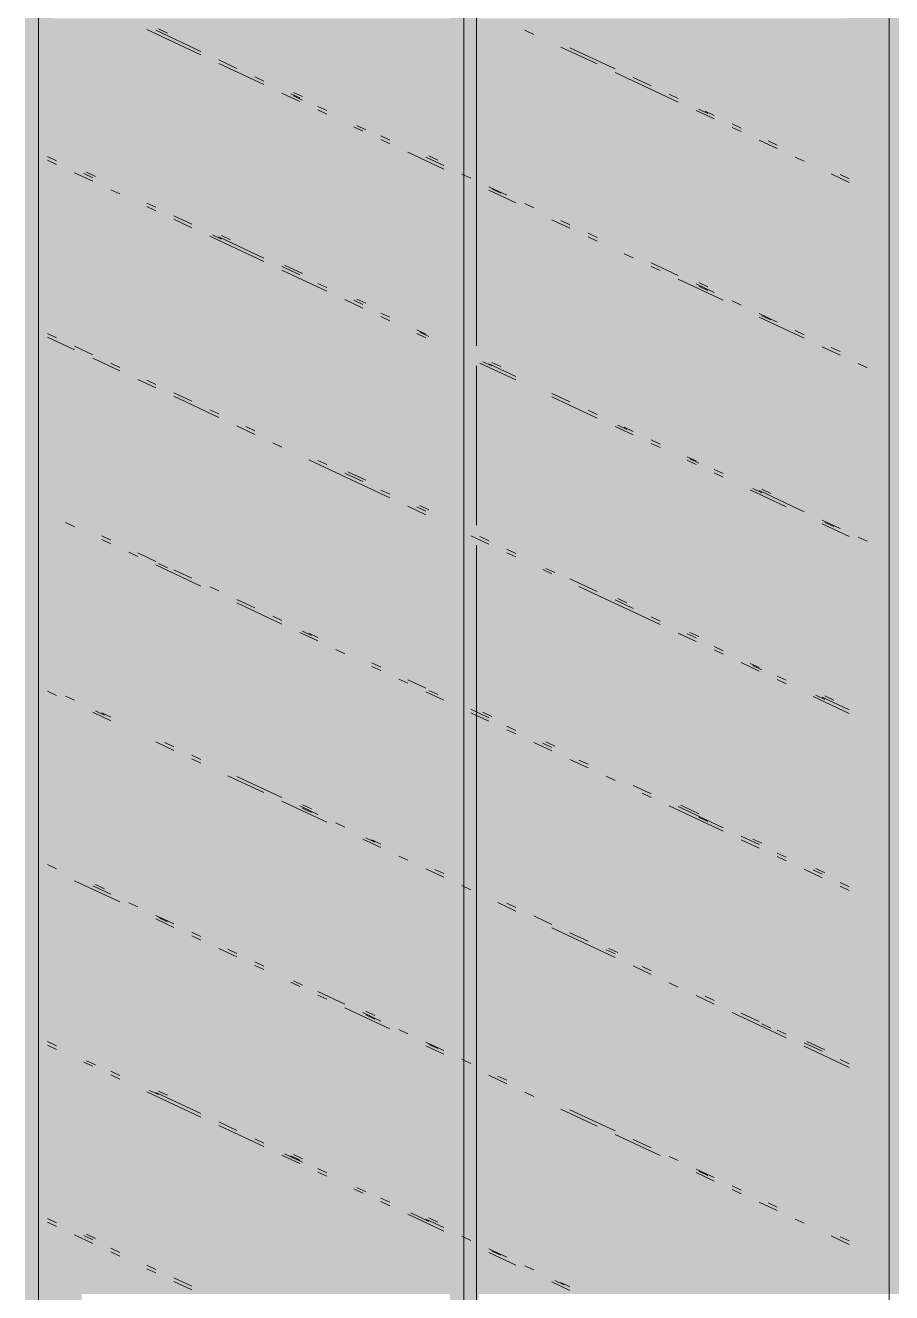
# Paper-space layout '03 3D Building and Roof' of a CAD drawing. Header units: millimetres. Extents: x 5 to 415, y 5 to 292.
# Drawn here: x 202.66 to 207.76, y 219.84 to 227.29 of the extents above; entities that cross this region are included whole.
import ezdxf

# ---------------------------------------------------------------- set-up
doc = ezdxf.new("R2010")
doc.units = ezdxf.units.MM
doc.layers.add('EXISTING', color=7, linetype='Continuous')
doc.layers.add('IMAGES', color=7, linetype='Continuous')

# ---------------------------------------------------------------- blocks, each defined once
blk = doc.blocks.new('SHEET_03')
at = {"layer": 'EXISTING', "color": 250, "lineweight": 9}
for p, q in [((202.7408, 231.4717), (202.7408, 214.8202)), ((205.3162, 225.408), (205.3162, 230.3331)), ((205.2412, 230.2979), (205.2412, 213.6463)), ((207.7416, 229.124), (207.7416, 212.4725)), ((203.3772, 227.2665), (203.6949, 227.1174)), ((203.4301, 227.2625), (203.6949, 227.1382)), ((203.4998, 227.2454), (203.4468, 227.2703)), ((205.6009, 227.2633), (205.6538, 227.2384)), ((205.8126, 227.1639), (206.0244, 227.0644)), ((205.8656, 227.1598), (206.1303, 227.0355)), ((203.8007, 227.0885), (203.9066, 227.0388)), ((203.8007, 227.0677), (204.0655, 226.9434)), ((204.0125, 226.9891), (204.0655, 226.9642)), ((206.1303, 227.0147), (206.5009, 226.8407)), ((206.2362, 226.9858), (206.3421, 226.9361)), ((204.1714, 226.8937), (204.2772, 226.844)), ((204.2243, 226.8896), (204.2772, 226.8648)), ((204.2939, 226.8726), (204.241, 226.8975)), ((206.448, 226.8864), (206.5009, 226.8616)), ((204.241, 226.8766), (204.2939, 226.8518)), ((204.3831, 226.8151), (204.4361, 226.7902)), ((204.3831, 226.7943), (204.4361, 226.7694)), ((206.6068, 226.791), (206.7127, 226.7413)), ((206.6235, 226.7989), (206.6764, 226.774)), ((206.6597, 226.787), (206.7127, 226.7621)), ((204.5949, 226.6948), (204.6479, 226.67)), ((204.6116, 226.7027), (204.6645, 226.6778)), ((206.8186, 226.7124), (206.8715, 226.6876)), ((206.8186, 226.6916), (206.8715, 226.6667)), ((204.7537, 226.6411), (204.8067, 226.6162)), ((204.7537, 226.6203), (204.8067, 226.5954)), ((206.9774, 226.617), (207.0833, 226.5673)), ((207.0303, 226.613), (207.0833, 226.5881)), ((202.7948, 226.52), (202.8478, 226.4952)), ((204.9126, 226.5457), (205.1244, 226.4463)), ((205.0185, 226.5168), (205.1244, 226.4671)), ((205.0881, 226.4998), (205.0351, 226.5246)), ((207.1892, 226.5176), (207.2421, 226.4928)), ((202.7948, 226.4992), (202.8478, 226.4744)), ((202.9536, 226.4246), (203.0595, 226.3749)), ((203.0066, 226.4206), (203.0595, 226.3957)), ((203.0762, 226.4036), (203.0233, 226.4284)), ((205.2302, 226.4174), (205.2832, 226.3925)), ((207.401, 226.4182), (207.5068, 226.3685)), ((207.4539, 226.4141), (207.5068, 226.3893)), ((203.1654, 226.3252), (203.2184, 226.3004)), ((205.3891, 226.3428), (205.495, 226.2931)), ((205.3891, 226.322), (205.5479, 226.2474)), ((205.4057, 226.3298), (205.4587, 226.305)), ((203.3772, 226.2466), (203.4301, 226.2218)), ((203.3772, 226.2258), (203.4301, 226.2009)), ((205.6009, 226.2434), (205.6538, 226.2185)), ((203.536, 226.172), (203.6419, 226.1223)), ((203.536, 226.1512), (203.6419, 226.1015)), ((205.7597, 226.148), (205.8656, 226.0983)), ((205.8126, 226.144), (205.8656, 226.1191)), ((205.9715, 226.0694), (206.0244, 226.0445)), ((203.7478, 226.0518), (204.0655, 225.9027)), ((203.7645, 226.0596), (203.8174, 226.0348)), ((203.8007, 226.0478), (204.0655, 225.9235)), ((203.8704, 226.0307), (203.8174, 226.0556)), ((205.9715, 226.0486), (206.0244, 226.0237)), ((206.1832, 225.9492), (206.2362, 225.9243)), ((204.1714, 225.8738), (204.2772, 225.8241)), ((204.1714, 225.853), (204.4361, 225.7287)), ((204.2939, 225.8319), (204.188, 225.8816)), ((206.3421, 225.8954), (206.5009, 225.8208)), ((206.3421, 225.8746), (206.395, 225.8497)), ((204.3831, 225.7743), (204.4361, 225.7495)), ((206.5009, 225.8), (206.7656, 225.6757)), ((206.6068, 225.7711), (206.7127, 225.7214)), ((206.6764, 225.7541), (206.6235, 225.7789)), ((206.6235, 225.7581), (206.6764, 225.7333)), ((204.542, 225.679), (204.6479, 225.6293)), ((204.5949, 225.6749), (204.6479, 225.6501)), ((204.6645, 225.6579), (204.6116, 225.6827)), ((206.8186, 225.6717), (206.8715, 225.6468)), ((204.7537, 225.6004), (204.8067, 225.5755)), ((204.7537, 225.5795), (204.8067, 225.5547)), ((206.9774, 225.5971), (207.0833, 225.5474)), ((206.9774, 225.5763), (207.2421, 225.452)), ((206.9941, 225.5841), (207.047, 225.5593)), ((202.7948, 225.4793), (202.8478, 225.4544)), ((204.9655, 225.5009), (205.0185, 225.4761)), ((204.9655, 225.4801), (205.0185, 225.4553)), ((204.9822, 225.4879), (205.0351, 225.4631)), ((207.1892, 225.4977), (207.2421, 225.4729)), ((202.7948, 225.4585), (202.9536, 225.3839)), ((202.9536, 225.4047), (203.0595, 225.355)), ((207.348, 225.4023), (207.4539, 225.3526)), ((207.401, 225.3983), (207.4539, 225.3734)), ((203.0595, 225.3342), (203.2184, 225.2596)), ((203.1654, 225.3053), (203.2184, 225.2805)), ((205.3162, 224.3526), (205.3162, 225.2907)), ((205.3361, 225.3061), (205.5479, 225.2067)), ((205.3528, 225.314), (205.4057, 225.2891)), ((205.3891, 225.3021), (205.5479, 225.2275)), ((205.4587, 225.2851), (205.4057, 225.3099)), ((207.5598, 225.3029), (207.6127, 225.278)), ((203.3242, 225.2099), (203.4301, 225.1602)), ((203.3772, 225.2059), (203.4301, 225.181)), ((203.536, 225.1313), (203.6419, 225.0816)), ((203.536, 225.1105), (203.8007, 224.9862)), ((205.7597, 225.1281), (205.8656, 225.0784)), ((205.7597, 225.1073), (206.0244, 224.983)), ((203.7478, 225.0319), (203.8007, 225.007)), ((205.9715, 225.0287), (206.0244, 225.0038)), ((203.9066, 224.9365), (204.0125, 224.8868)), ((203.9596, 224.9325), (204.0125, 224.9076)), ((206.1303, 224.9333), (206.2362, 224.8836)), ((206.147, 224.9411), (206.1999, 224.9163)), ((206.1832, 224.9292), (206.2362, 224.9044)), ((204.1184, 224.8371), (204.1714, 224.8122)), ((206.3421, 224.8547), (206.395, 224.8298)), ((206.3421, 224.8339), (206.395, 224.809)), ((204.3302, 224.7377), (204.8067, 224.514)), ((204.3831, 224.7336), (204.4361, 224.7088)), ((206.5539, 224.7553), (206.6068, 224.7304)), ((206.5539, 224.7344), (206.6068, 224.7096)), ((206.5705, 224.7423), (206.6235, 224.7174)), ((204.542, 224.6591), (204.6479, 224.6093)), ((204.6645, 224.6172), (204.5586, 224.6669)), ((206.7127, 224.6807), (206.7656, 224.6558)), ((206.7127, 224.6599), (206.7656, 224.635)), ((204.7537, 224.5596), (204.8067, 224.5348)), ((206.9245, 224.5605), (207.1362, 224.461)), ((206.9411, 224.5683), (206.9941, 224.5434)), ((206.9774, 224.5564), (207.2421, 224.4321)), ((207.047, 224.5394), (206.9941, 224.5642)), ((204.9126, 224.4643), (205.0185, 224.4145)), ((204.9655, 224.4602), (205.0185, 224.4354)), ((205.0351, 224.4432), (204.9822, 224.468)), ((202.9007, 224.3681), (202.9536, 224.3432)), ((207.348, 224.3824), (207.4539, 224.3327)), ((207.348, 224.3616), (207.5068, 224.287)), ((207.3647, 224.3694), (207.4176, 224.3446)), ((203.1125, 224.2894), (203.1654, 224.2646)), ((205.2832, 224.2903), (205.3891, 224.2405)), ((205.3361, 224.2862), (205.3891, 224.2614)), ((207.5598, 224.283), (207.6127, 224.2581)), ((203.1125, 224.2686), (203.1654, 224.2438)), ((205.3162, 219.1343), (205.3162, 224.2353)), ((205.495, 224.2117), (205.5479, 224.1868)), ((203.2713, 224.1941), (203.3242, 224.1692)), ((203.3242, 224.19), (203.4301, 224.1403)), ((203.4468, 224.1273), (203.4998, 224.1025)), ((205.495, 224.1908), (205.5479, 224.166)), ((203.4301, 224.1195), (203.6949, 223.9952)), ((203.536, 224.0906), (203.6419, 224.0409)), ((205.7067, 224.0914), (205.7597, 224.0666)), ((205.7234, 224.0992), (205.7764, 224.0744)), ((203.7478, 223.9912), (203.8007, 223.9663)), ((205.8656, 224.0377), (206.0244, 223.9631)), ((205.9185, 223.992), (206.395, 223.7683)), ((203.9066, 223.9166), (204.0125, 223.8669)), ((206.1303, 223.9134), (206.2362, 223.8637)), ((206.1999, 223.8964), (206.147, 223.9212)), ((203.9066, 223.8958), (204.1714, 223.7715)), ((204.1184, 223.8172), (204.1714, 223.7923)), ((206.3421, 223.814), (206.395, 223.7891)), ((204.2772, 223.7218), (204.3831, 223.6721)), ((204.2939, 223.7296), (204.3469, 223.7048)), ((204.3302, 223.7178), (204.3831, 223.6929)), ((206.5009, 223.7186), (206.6068, 223.6689)), ((206.5539, 223.7145), (206.6068, 223.6897)), ((206.6235, 223.6975), (206.5705, 223.7224)), ((204.489, 223.6224), (204.542, 223.5975)), ((206.7127, 223.64), (206.7656, 223.6151)), ((206.7127, 223.6192), (206.7656, 223.5943)), ((204.7008, 223.5438), (204.7537, 223.5189)), ((206.8715, 223.5446), (206.9774, 223.4949)), ((206.9245, 223.5405), (206.9774, 223.5157)), ((204.7008, 223.523), (204.7537, 223.4981)), ((206.9411, 223.5276), (206.9941, 223.5027)), ((207.0833, 223.466), (207.1362, 223.4411)), ((204.8596, 223.4484), (204.9126, 223.4235)), ((204.9126, 223.4443), (205.0185, 223.3946)), ((205.0351, 223.3816), (205.0881, 223.3568)), ((207.0833, 223.4452), (207.1362, 223.4203)), ((202.7948, 223.377), (202.8478, 223.3522)), ((202.9007, 223.3481), (202.9536, 223.3233)), ((205.0185, 223.3738), (205.1244, 223.3241)), ((207.2951, 223.3457), (207.5068, 223.2463)), ((207.3117, 223.3536), (207.3647, 223.3287)), ((207.348, 223.3417), (207.5068, 223.2671)), ((207.4176, 223.3247), (207.3647, 223.3495)), ((203.0595, 223.2528), (203.1654, 223.2031)), ((203.0762, 223.2606), (203.1291, 223.2357)), ((203.1125, 223.2487), (203.1654, 223.2239)), ((205.2832, 223.2704), (205.3891, 223.2206)), ((205.2832, 223.2495), (205.3891, 223.1998)), ((205.4057, 223.2285), (205.3528, 223.2533)), ((205.495, 223.1709), (205.5479, 223.1461)), ((205.495, 223.1501), (205.5479, 223.1253)), ((203.4301, 223.0788), (203.536, 223.0291)), ((203.4831, 223.0747), (203.536, 223.0499)), ((205.6538, 223.0755), (205.7597, 223.0258)), ((205.7067, 223.0715), (205.7597, 223.0467)), ((205.7764, 223.0545), (205.7234, 223.0793)), ((203.6419, 223.0002), (203.6949, 222.9753)), ((203.6419, 222.9794), (203.6949, 222.9545)), ((205.8656, 222.9761), (205.9715, 222.9264)), ((205.9185, 222.9721), (205.9715, 222.9472)), ((203.8537, 222.8799), (204.0655, 222.7805)), ((203.9066, 222.8759), (204.1714, 222.7516)), ((206.0774, 222.8767), (206.1303, 222.8518)), ((206.2362, 222.823), (206.3421, 222.7732)), ((204.1714, 222.7308), (204.4361, 222.6065)), ((206.2891, 222.7773), (206.3421, 222.7524)), ((204.2772, 222.7019), (204.3831, 222.6522)), ((204.3469, 222.6849), (204.2939, 222.7097)), ((204.2939, 222.6889), (204.3469, 222.6641)), ((206.448, 222.7027), (206.7656, 222.5536)), ((206.5009, 222.6987), (206.7656, 222.5744)), ((206.6235, 222.6568), (206.5176, 222.7065)), ((206.6235, 222.636), (206.6764, 222.6111)), ((204.489, 222.6025), (204.542, 222.5776)), ((204.6479, 222.5071), (204.7537, 222.4574)), ((204.6645, 222.5149), (204.7175, 222.4901)), ((204.7008, 222.503), (204.7537, 222.4782)), ((206.8715, 222.5247), (206.9774, 222.475)), ((206.8715, 222.5039), (206.9774, 222.4542)), ((206.9941, 222.4828), (206.9411, 222.5076)), ((207.0833, 222.4253), (207.1362, 222.4004)), ((202.7948, 222.3571), (202.8478, 222.3323)), ((204.8596, 222.4077), (204.9126, 222.3828)), ((207.0833, 222.4044), (207.1362, 222.3796)), ((205.0185, 222.3331), (205.1244, 222.2834)), ((205.0714, 222.3291), (205.1244, 222.3042)), ((207.2421, 222.3299), (207.348, 222.2802)), ((207.2951, 222.3258), (207.348, 222.301)), ((207.3647, 222.3088), (207.3117, 222.3337)), ((202.9536, 222.2618), (203.2184, 222.1375)), ((203.0595, 222.2329), (203.1654, 222.1831)), ((203.1291, 222.2158), (203.0762, 222.2407)), ((205.2302, 222.2337), (205.2832, 222.2088)), ((207.4539, 222.2513), (207.5068, 222.2264)), ((207.4539, 222.2305), (207.5068, 222.2056)), ((203.2713, 222.1334), (203.3242, 222.1086)), ((205.442, 222.1343), (205.5479, 222.0845)), ((205.495, 222.1302), (205.5479, 222.1054)), ((203.4301, 222.0589), (203.536, 222.0092)), ((203.4468, 222.0459), (203.4998, 222.021)), ((205.6538, 222.0556), (205.7597, 222.0059)), ((203.4301, 222.0381), (203.536, 221.9883)), ((205.7597, 221.9851), (206.1303, 221.8111)), ((203.6419, 221.9594), (203.6949, 221.9346)), ((203.6419, 221.9386), (203.6949, 221.9138)), ((205.8656, 221.9562), (205.9715, 221.9065)), ((203.8007, 221.8641), (203.9066, 221.8144)), ((203.8537, 221.86), (203.9066, 221.8352)), ((206.0774, 221.8568), (206.1303, 221.8319)), ((206.147, 221.8398), (206.094, 221.8646)), ((204.0125, 221.7855), (204.0655, 221.7606)), ((204.0125, 221.7646), (204.0655, 221.7398)), ((206.2362, 221.7614), (206.3421, 221.7117)), ((206.2891, 221.7574), (206.3421, 221.7325)), ((204.241, 221.673), (204.2939, 221.6482)), ((204.2243, 221.6652), (204.2772, 221.6404)), ((204.3831, 221.6115), (204.542, 221.5369)), ((206.448, 221.662), (206.5009, 221.6371)), ((204.3831, 221.5906), (204.4361, 221.5658)), ((206.6068, 221.5874), (206.7127, 221.5377)), ((206.6597, 221.5834), (206.7127, 221.5585)), ((204.542, 221.5161), (204.8067, 221.3918)), ((204.6479, 221.4872), (204.7537, 221.4375)), ((204.7175, 221.4702), (204.6645, 221.495)), ((204.6645, 221.4742), (204.7175, 221.4493)), ((206.8186, 221.488), (207.1362, 221.3389)), ((206.8715, 221.484), (206.9774, 221.4342)), ((204.8596, 221.3878), (204.9126, 221.3629)), ((206.9941, 221.4213), (207.047, 221.3964)), ((207.0833, 221.3845), (207.1362, 221.3597)), ((202.7948, 221.3164), (202.8478, 221.2916)), ((202.7948, 221.2956), (202.8478, 221.2707)), ((205.0185, 221.3132), (205.1244, 221.2635)), ((205.0351, 221.3002), (205.0881, 221.2753)), ((207.2421, 221.31), (207.348, 221.2603)), ((207.3647, 221.2681), (207.2588, 221.3178)), ((205.0185, 221.2924), (205.1244, 221.2427)), ((207.2421, 221.2892), (207.5068, 221.1649)), ((203.0066, 221.1962), (203.0595, 221.1713)), ((203.0233, 221.204), (203.0762, 221.1792)), ((205.2302, 221.2138), (205.2832, 221.1889)), ((207.4539, 221.2105), (207.5068, 221.1857)), ((203.1654, 221.1424), (203.2184, 221.1176)), ((203.1654, 221.1216), (203.2184, 221.0968)), ((205.3891, 221.1184), (205.495, 221.0687)), ((205.442, 221.1143), (205.495, 221.0895)), ((203.3772, 221.0222), (203.6949, 220.8731)), ((203.3939, 221.03), (203.4468, 221.0052)), ((203.4301, 221.0181), (203.6949, 220.8939)), ((203.4998, 221.0011), (203.4468, 221.026)), ((205.6009, 221.019), (205.6538, 220.9941)), ((205.8126, 220.9195), (206.0244, 220.8201)), ((205.8656, 220.9155), (206.1303, 220.7912)), ((203.8007, 220.8442), (203.9066, 220.7944)), ((203.8007, 220.8233), (204.0655, 220.6991)), ((204.0125, 220.7447), (204.0655, 220.7199)), ((206.1303, 220.7704), (206.395, 220.6461)), ((206.2362, 220.7415), (206.3421, 220.6918)), ((204.1714, 220.6494), (204.2772, 220.5996)), ((204.188, 220.6572), (204.2939, 220.6075)), ((204.2243, 220.6453), (204.2772, 220.6205)), ((204.2939, 220.6283), (204.241, 220.6531)), ((206.448, 220.6421), (206.5009, 220.6172)), ((204.3831, 220.5707), (204.4361, 220.5459)), ((204.3831, 220.5499), (204.4361, 220.5251)), ((206.6068, 220.5675), (206.7127, 220.5178)), ((206.6235, 220.5545), (206.6764, 220.5297)), ((206.6068, 220.5467), (206.7127, 220.497)), ((204.5949, 220.4505), (204.6479, 220.4256)), ((204.6116, 220.4583), (204.6645, 220.4335)), ((206.8186, 220.4681), (206.8715, 220.4432)), ((206.8186, 220.4473), (206.8715, 220.4224)), ((204.7537, 220.3968), (204.8067, 220.3719)), ((204.7537, 220.3759), (204.8067, 220.3511)), ((206.9774, 220.3727), (207.0833, 220.323)), ((207.0303, 220.3687), (207.0833, 220.3438)), ((202.7948, 220.2757), (202.8478, 220.2508)), ((202.7948, 220.2549), (202.8478, 220.23)), ((204.9126, 220.3014), (205.1244, 220.2019)), ((204.9292, 220.3092), (205.0351, 220.2595)), ((205.0185, 220.2725), (205.1244, 220.2228)), ((205.0881, 220.2554), (205.0351, 220.2803)), ((207.1892, 220.2733), (207.2421, 220.2484)), ((202.9536, 220.1803), (203.0595, 220.1306)), ((203.0762, 220.1592), (203.0233, 220.1841)), ((203.0066, 220.1763), (203.0595, 220.1514)), ((205.2302, 220.173), (205.2832, 220.1482)), ((207.401, 220.1739), (207.5068, 220.1242)), ((207.4539, 220.1698), (207.5068, 220.145)), ((203.1654, 220.1017), (203.2184, 220.0769)), ((203.1654, 220.0809), (203.2184, 220.056)), ((205.3891, 220.0985), (205.495, 220.0488)), ((205.3891, 220.0777), (205.5479, 220.0031)), ((205.4057, 220.0855), (205.4587, 220.0606)), ((203.3772, 220.0023), (203.4301, 219.9774)), ((203.3772, 219.9815), (203.4301, 219.9566)), ((205.6009, 219.9991), (205.6538, 219.9742)), ((203.536, 219.9277), (203.6419, 219.878)), ((203.536, 219.9069), (203.6419, 219.8572)), ((205.7597, 219.9037), (205.8656, 219.854)), ((205.7764, 219.9115), (205.8293, 219.8866)), ((205.8126, 219.8996), (205.8656, 219.8748))]:
    blk.add_line(p, q, dxfattribs=at)
at = {"layer": 'IMAGES', "color": 7}
for points in [[(202.6616, 214.8333), (202.8282, 214.8333), (202.6616, 231.5), (202.8282, 231.5)], [(205.1611, 213.6667), (205.3278, 213.6667), (205.1611, 230.3333), (205.3278, 230.3333)], [(207.6607, 226.5), (207.8273, 226.5), (207.6607, 228.1667), (207.8273, 228.1667)], [(207.494, 227.1667), (207.6607, 227.1667), (207.494, 227.5), (207.6607, 227.5)], [(202.8282, 227.1667), (203.1615, 227.1667), (202.8282, 227.3333), (203.1615, 227.3333)], [(203.1615, 227.1667), (203.3281, 227.1667), (203.1615, 227.3333), (203.3281, 227.3333)], [(203.3281, 227.1667), (203.6614, 227.1667), (203.3281, 227.3333), (203.6614, 227.3333)], [(203.6614, 227.1667), (205.1611, 227.1667), (203.6614, 227.3333), (205.1611, 227.3333)], [(205.3278, 227.1667), (205.4944, 227.1667), (205.3278, 227.3333), (205.4944, 227.3333)], [(205.4944, 227.1667), (205.8277, 227.1667), (205.4944, 227.3333), (205.8277, 227.3333)], [(205.8277, 227.1667), (207.494, 227.1667), (205.8277, 227.3333), (207.494, 227.3333)], [(202.8282, 226.5), (202.9949, 226.5), (202.8282, 227.1667), (202.9949, 227.1667)], [(202.9949, 227), (203.4948, 227), (202.9949, 227.1667), (203.4948, 227.1667)], [(203.4948, 227), (203.828, 227), (203.4948, 227.1667), (203.828, 227.1667)], [(203.828, 226.8333), (203.9947, 226.8333), (203.828, 227.1667), (203.9947, 227.1667)], [(203.9947, 227), (205.1611, 227), (203.9947, 227.1667), (205.1611, 227.1667)], [(205.3278, 226.3333), (205.4944, 226.3333), (205.3278, 227.1667), (205.4944, 227.1667)], [(205.4944, 227), (205.661, 227), (205.4944, 227.1667), (205.661, 227.1667)], [(205.661, 227), (205.8277, 227), (205.661, 227.1667), (205.8277, 227.1667)], [(205.8277, 227), (206.1609, 227), (205.8277, 227.1667), (206.1609, 227.1667)], [(206.1609, 227), (207.6607, 227), (206.1609, 227.1667), (207.6607, 227.1667)], [(202.9949, 226.8333), (203.828, 226.8333), (202.9949, 227), (203.828, 227)], [(203.9947, 226.8333), (204.1613, 226.8333), (203.9947, 227), (204.1613, 227)], [(204.1613, 226.6667), (204.328, 226.6667), (204.1613, 227), (204.328, 227)], [(204.328, 226.8333), (205.1611, 226.8333), (204.328, 227), (205.1611, 227)], [(205.4944, 226.8333), (205.9943, 226.8333), (205.4944, 227), (205.9943, 227)], [(205.9943, 226.8333), (206.1609, 226.8333), (205.9943, 227), (206.1609, 227)], [(206.1609, 226.8333), (206.3276, 226.8333), (206.1609, 227), (206.3276, 227)], [(206.3276, 226.6667), (206.4942, 226.6667), (206.3276, 227), (206.4942, 227)], [(206.4942, 226.8333), (207.6607, 226.8333), (206.4942, 227), (207.6607, 227)], [(202.9949, 226.6667), (204.1613, 226.6667), (202.9949, 226.8333), (204.1613, 226.8333)], [(204.328, 226.6667), (204.4946, 226.6667), (204.328, 226.8333), (204.4946, 226.8333)], [(204.4946, 226.5), (204.6612, 226.5), (204.4946, 226.8333), (204.6612, 226.8333)], [(204.6612, 226.6667), (205.1611, 226.6667), (204.6612, 226.8333), (205.1611, 226.8333)], [(205.4944, 226.6667), (206.3276, 226.6667), (205.4944, 226.8333), (206.3276, 226.8333)], [(206.4942, 226.6667), (206.6609, 226.6667), (206.4942, 226.8333), (206.6609, 226.8333)], [(206.6609, 226.6667), (206.8275, 226.6667), (206.6609, 226.8333), (206.8275, 226.8333)], [(206.8275, 226.6667), (207.6607, 226.6667), (206.8275, 226.8333), (207.6607, 226.8333)], [(202.9949, 226.5), (204.4946, 226.5), (202.9949, 226.6667), (204.4946, 226.6667)], [(204.6612, 226.5), (204.8279, 226.5), (204.6612, 226.6667), (204.8279, 226.6667)], [(204.8279, 226.3333), (204.9945, 226.3333), (204.8279, 226.6667), (204.9945, 226.6667)], [(204.9945, 226.5), (205.1611, 226.5), (204.9945, 226.6667), (205.1611, 226.6667)], [(205.4944, 226.5), (206.8275, 226.5), (205.4944, 226.6667), (206.8275, 226.6667)], [(206.8275, 226.5), (207.1608, 226.5), (206.8275, 226.6667), (207.1608, 226.6667)], [(207.1608, 226.5), (207.6607, 226.5), (207.1608, 226.6667), (207.6607, 226.6667)], [(202.8282, 226.3333), (202.9949, 226.3333), (202.8282, 226.5), (202.9949, 226.5)], [(202.9949, 226.3333), (203.1615, 226.3333), (202.9949, 226.5), (203.1615, 226.5)], [(203.1615, 226.3333), (204.8279, 226.3333), (203.1615, 226.5), (204.8279, 226.5)], [(204.9945, 226.3333), (205.1611, 226.3333), (204.9945, 226.5), (205.1611, 226.5)], [(205.4944, 226.3333), (206.9941, 226.3333), (205.4944, 226.5), (206.9941, 226.5)], [(206.9941, 226.3333), (207.6607, 226.3333), (206.9941, 226.5), (207.6607, 226.5)], [(207.6607, 226.1667), (207.8273, 226.1667), (207.6607, 226.5), (207.8273, 226.5)], [(202.8282, 226.1667), (203.1615, 226.1667), (202.8282, 226.3333), (203.1615, 226.3333)], [(203.1615, 226.1667), (203.3281, 226.1667), (203.1615, 226.3333), (203.3281, 226.3333)], [(203.3281, 226.1667), (203.6614, 226.1667), (203.3281, 226.3333), (203.6614, 226.3333)], [(203.6614, 226.1667), (205.1611, 226.1667), (203.6614, 226.3333), (205.1611, 226.3333)], [(205.3278, 226.1667), (205.4944, 226.1667), (205.3278, 226.3333), (205.4944, 226.3333)], [(205.4944, 226.1667), (205.661, 226.1667), (205.4944, 226.3333), (205.661, 226.3333)], [(205.661, 226.1667), (207.494, 226.1667), (205.661, 226.3333), (207.494, 226.3333)], [(207.494, 226.1667), (207.6607, 226.1667), (207.494, 226.3333), (207.6607, 226.3333)], [(202.8282, 225.5), (202.9949, 225.5), (202.8282, 226.1667), (202.9949, 226.1667)], [(202.9949, 226), (203.3281, 226), (202.9949, 226.1667), (203.3281, 226.1667)], [(203.3281, 226), (203.4948, 226), (203.3281, 226.1667), (203.4948, 226.1667)], [(203.4948, 226), (203.6614, 226), (203.4948, 226.1667), (203.6614, 226.1667)], [(203.6614, 226), (203.9947, 226), (203.6614, 226.1667), (203.9947, 226.1667)], [(203.9947, 226), (205.1611, 226), (203.9947, 226.1667), (205.1611, 226.1667)], [(205.3278, 226), (205.661, 226), (205.3278, 226.1667), (205.661, 226.1667)], [(205.661, 226), (205.9943, 226), (205.661, 226.1667), (205.9943, 226.1667)], [(205.9943, 226), (206.1609, 226), (205.9943, 226.1667), (206.1609, 226.1667)], [(206.1609, 226), (207.6607, 226), (206.1609, 226.1667), (207.6607, 226.1667)], [(207.6607, 226), (208.1606, 226), (207.6607, 226.1667), (208.1606, 226.1667)], [(202.9949, 225.8333), (203.828, 225.8333), (202.9949, 226), (203.828, 226)], [(203.828, 225.8333), (204.1613, 225.8333), (203.828, 226), (204.1613, 226)], [(204.1613, 225.8333), (204.328, 225.8333), (204.1613, 226), (204.328, 226)], [(204.328, 225.8333), (205.1611, 225.8333), (204.328, 226), (205.1611, 226)], [(205.3278, 225.3333), (205.4944, 225.3333), (205.3278, 226), (205.4944, 226)], [(205.4944, 225.8333), (205.8277, 225.8333), (205.4944, 226), (205.8277, 226)], [(205.8277, 225.8333), (206.4942, 225.8333), (205.8277, 226), (206.4942, 226)], [(206.4942, 225.8333), (207.6607, 225.8333), (206.4942, 226), (207.6607, 226)], [(207.6607, 225.3333), (207.8273, 225.3333), (207.6607, 226), (207.8273, 226)], [(202.9949, 225.6667), (203.9947, 225.6667), (202.9949, 225.8333), (203.9947, 225.8333)], [(203.9947, 225.6667), (204.1613, 225.6667), (203.9947, 225.8333), (204.1613, 225.8333)], [(204.1613, 225.6667), (204.328, 225.6667), (204.1613, 225.8333), (204.328, 225.8333)], [(204.328, 225.6667), (204.6612, 225.6667), (204.328, 225.8333), (204.6612, 225.8333)], [(204.6612, 225.6667), (205.1611, 225.6667), (204.6612, 225.8333), (205.1611, 225.8333)], [(205.4944, 225.6667), (206.1609, 225.6667), (205.4944, 225.8333), (206.1609, 225.8333)], [(206.1609, 225.6667), (206.3276, 225.6667), (206.1609, 225.8333), (206.3276, 225.8333)], [(206.3276, 225.6667), (206.6609, 225.6667), (206.3276, 225.8333), (206.6609, 225.8333)], [(206.6609, 225.5), (206.8275, 225.5), (206.6609, 225.8333), (206.8275, 225.8333)], [(206.8275, 225.6667), (207.6607, 225.6667), (206.8275, 225.8333), (207.6607, 225.8333)], [(202.9949, 225.5), (204.328, 225.5), (202.9949, 225.6667), (204.328, 225.6667)], [(204.328, 225.5), (204.4946, 225.5), (204.328, 225.6667), (204.4946, 225.6667)], [(204.4946, 225.5), (204.8279, 225.5), (204.4946, 225.6667), (204.8279, 225.6667)], [(204.8279, 225.5), (204.9945, 225.5), (204.8279, 225.6667), (204.9945, 225.6667)], [(204.9945, 225.5), (205.1611, 225.5), (204.9945, 225.6667), (205.1611, 225.6667)], [(205.4944, 225.5), (206.6609, 225.5), (205.4944, 225.6667), (206.6609, 225.6667)], [(206.8275, 225.5), (206.9941, 225.5), (206.8275, 225.6667), (206.9941, 225.6667)], [(206.9941, 225.3333), (207.1608, 225.3333), (206.9941, 225.6667), (207.1608, 225.6667)], [(207.1608, 225.5), (207.6607, 225.5), (207.1608, 225.6667), (207.6607, 225.6667)], [(202.8282, 225.3333), (202.9949, 225.3333), (202.8282, 225.5), (202.9949, 225.5)], [(202.9949, 225.3333), (203.1615, 225.3333), (202.9949, 225.5), (203.1615, 225.5)], [(203.1615, 225.3333), (204.6612, 225.3333), (203.1615, 225.5), (204.6612, 225.5)], [(204.6612, 225.3333), (204.9945, 225.3333), (204.6612, 225.5), (204.9945, 225.5)], [(204.9945, 225.3333), (205.1611, 225.3333), (204.9945, 225.5), (205.1611, 225.5)], [(205.4944, 225.3333), (206.9941, 225.3333), (205.4944, 225.5), (206.9941, 225.5)], [(207.1608, 225.3333), (207.3274, 225.3333), (207.1608, 225.5), (207.3274, 225.5)], [(207.3274, 225.3333), (207.494, 225.3333), (207.3274, 225.5), (207.494, 225.5)], [(207.494, 225.3333), (207.6607, 225.3333), (207.494, 225.5), (207.6607, 225.5)], [(202.8282, 225.1667), (203.1615, 225.1667), (202.8282, 225.3333), (203.1615, 225.3333)], [(203.1615, 225.1667), (203.3281, 225.1667), (203.1615, 225.3333), (203.3281, 225.3333)], [(203.3281, 225.1667), (203.4948, 225.1667), (203.3281, 225.3333), (203.4948, 225.3333)], [(203.4948, 225.1667), (204.9945, 225.1667), (203.4948, 225.3333), (204.9945, 225.3333)], [(204.9945, 225.1667), (205.1611, 225.1667), (204.9945, 225.3333), (205.1611, 225.3333)], [(205.3278, 225.1667), (205.661, 225.1667), (205.3278, 225.3333), (205.661, 225.3333)], [(205.661, 225.1667), (207.3274, 225.1667), (205.661, 225.3333), (207.3274, 225.3333)], [(207.3274, 225.1667), (207.6607, 225.1667), (207.3274, 225.3333), (207.6607, 225.3333)], [(207.6607, 225.1667), (207.8273, 225.1667), (207.6607, 225.3333), (207.8273, 225.3333)], [(202.8282, 224.3333), (202.9949, 224.3333), (202.8282, 225.1667), (202.9949, 225.1667)], [(202.9949, 225), (203.1615, 225), (202.9949, 225.1667), (203.1615, 225.1667)], [(203.1615, 225), (203.3281, 225), (203.1615, 225.1667), (203.3281, 225.1667)], [(203.3281, 225), (203.6614, 225), (203.3281, 225.1667), (203.6614, 225.1667)], [(203.6614, 225), (203.828, 225), (203.6614, 225.1667), (203.828, 225.1667)], [(203.828, 225), (205.1611, 225), (203.828, 225.1667), (205.1611, 225.1667)], [(205.3278, 225), (205.661, 225), (205.3278, 225.1667), (205.661, 225.1667)], [(205.661, 225), (205.8277, 225), (205.661, 225.1667), (205.8277, 225.1667)], [(205.8277, 224.8333), (205.9943, 224.8333), (205.8277, 225.1667), (205.9943, 225.1667)], [(205.9943, 225), (207.6607, 225), (205.9943, 225.1667), (207.6607, 225.1667)], [(207.6607, 225), (208.1606, 225), (207.6607, 225.1667), (208.1606, 225.1667)], [(202.9949, 224.8333), (203.6614, 224.8333), (202.9949, 225), (203.6614, 225)], [(203.6614, 224.8333), (204.1613, 224.8333), (203.6614, 225), (204.1613, 225)], [(204.1613, 224.8333), (205.1611, 224.8333), (204.1613, 225), (205.1611, 225)], [(205.3278, 224.3333), (205.4944, 224.3333), (205.3278, 225), (205.4944, 225)], [(205.4944, 224.8333), (205.8277, 224.8333), (205.4944, 225), (205.8277, 225)], [(205.9943, 224.8333), (206.1609, 224.8333), (205.9943, 225), (206.1609, 225)], [(206.1609, 224.8333), (206.4942, 224.8333), (206.1609, 225), (206.4942, 225)], [(206.4942, 224.8333), (207.6607, 224.8333), (206.4942, 225), (207.6607, 225)], [(207.6607, 224.3333), (207.8273, 224.3333), (207.6607, 225), (207.8273, 225)], [(202.9949, 224.6667), (203.828, 224.6667), (202.9949, 224.8333), (203.828, 224.8333)], [(203.828, 224.6667), (204.1613, 224.6667), (203.828, 224.8333), (204.1613, 224.8333)], [(204.1613, 224.6667), (204.328, 224.6667), (204.1613, 224.8333), (204.328, 224.8333)], [(204.328, 224.6667), (204.6612, 224.6667), (204.328, 224.8333), (204.6612, 224.8333)], [(204.6612, 224.6667), (205.1611, 224.6667), (204.6612, 224.8333), (205.1611, 224.8333)], [(205.4944, 224.6667), (206.1609, 224.6667), (205.4944, 224.8333), (206.1609, 224.8333)], [(206.1609, 224.6667), (206.3276, 224.6667), (206.1609, 224.8333), (206.3276, 224.8333)], [(206.3276, 224.6667), (206.4942, 224.6667), (206.3276, 224.8333), (206.4942, 224.8333)], [(206.4942, 224.6667), (206.8275, 224.6667), (206.4942, 224.8333), (206.8275, 224.8333)], [(206.8275, 224.6667), (207.6607, 224.6667), (206.8275, 224.8333), (207.6607, 224.8333)], [(202.9949, 224.5), (204.328, 224.5), (202.9949, 224.6667), (204.328, 224.6667)], [(204.328, 224.5), (204.4946, 224.5), (204.328, 224.6667), (204.4946, 224.6667)], [(204.4946, 224.5), (204.6612, 224.5), (204.4946, 224.6667), (204.6612, 224.6667)], [(204.6612, 224.3333), (204.8279, 224.3333), (204.6612, 224.6667), (204.8279, 224.6667)], [(204.8279, 224.5), (205.1611, 224.5), (204.8279, 224.6667), (205.1611, 224.6667)], [(205.4944, 224.5), (206.4942, 224.5), (205.4944, 224.6667), (206.4942, 224.6667)], [(206.4942, 224.5), (206.6609, 224.5), (206.4942, 224.6667), (206.6609, 224.6667)], [(206.6609, 224.5), (206.8275, 224.5), (206.6609, 224.6667), (206.8275, 224.6667)], [(206.8275, 224.5), (207.1608, 224.5), (206.8275, 224.6667), (207.1608, 224.6667)], [(207.1608, 224.5), (207.6607, 224.5), (207.1608, 224.6667), (207.6607, 224.6667)], [(202.9949, 224.3333), (204.6612, 224.3333), (202.9949, 224.5), (204.6612, 224.5)], [(204.8279, 224.3333), (205.1611, 224.3333), (204.8279, 224.5), (205.1611, 224.5)], [(205.4944, 224.3333), (206.9941, 224.3333), (205.4944, 224.5), (206.9941, 224.5)], [(206.9941, 224.3333), (207.3274, 224.3333), (206.9941, 224.5), (207.3274, 224.5)], [(207.3274, 224.3333), (207.494, 224.3333), (207.3274, 224.5), (207.494, 224.5)], [(207.494, 224.3333), (207.6607, 224.3333), (207.494, 224.5), (207.6607, 224.5)], [(202.8282, 224.1667), (203.3281, 224.1667), (202.8282, 224.3333), (203.3281, 224.3333)], [(203.3281, 224.1667), (204.9945, 224.1667), (203.3281, 224.3333), (204.9945, 224.3333)], [(204.9945, 224.1667), (205.1611, 224.1667), (204.9945, 224.3333), (205.1611, 224.3333)], [(205.3278, 224.1667), (205.4944, 224.1667), (205.3278, 224.3333), (205.4944, 224.3333)], [(205.4944, 224.1667), (205.661, 224.1667), (205.4944, 224.3333), (205.661, 224.3333)], [(205.661, 224.1667), (207.3274, 224.1667), (205.661, 224.3333), (207.3274, 224.3333)], [(207.3274, 224.1667), (207.494, 224.1667), (207.3274, 224.3333), (207.494, 224.3333)], [(207.494, 224), (207.6607, 224), (207.494, 224.3333), (207.6607, 224.3333)], [(207.6607, 224.1667), (207.8273, 224.1667), (207.6607, 224.3333), (207.8273, 224.3333)], [(202.8282, 223.3333), (202.9949, 223.3333), (202.8282, 224.1667), (202.9949, 224.1667)], [(202.9949, 224), (203.1615, 224), (202.9949, 224.1667), (203.1615, 224.1667)], [(203.1615, 224), (203.3281, 224), (203.1615, 224.1667), (203.3281, 224.1667)], [(203.3281, 224), (203.4948, 224), (203.3281, 224.1667), (203.4948, 224.1667)], [(203.4948, 223.8333), (203.6614, 223.8333), (203.4948, 224.1667), (203.6614, 224.1667)], [(203.6614, 224), (205.1611, 224), (203.6614, 224.1667), (205.1611, 224.1667)], [(205.3278, 224), (205.661, 224), (205.3278, 224.1667), (205.661, 224.1667)], [(205.661, 224), (205.9943, 224), (205.661, 224.1667), (205.9943, 224.1667)], [(205.9943, 224), (207.494, 224), (205.9943, 224.1667), (207.494, 224.1667)], [(207.6607, 223.3333), (207.8273, 223.3333), (207.6607, 224.1667), (207.8273, 224.1667)], [(202.9949, 223.8333), (203.4948, 223.8333), (202.9949, 224), (203.4948, 224)], [(203.6614, 223.8333), (203.828, 223.8333), (203.6614, 224), (203.828, 224)], [(203.828, 223.6667), (203.9947, 223.6667), (203.828, 224), (203.9947, 224)], [(203.9947, 223.8333), (205.1611, 223.8333), (203.9947, 224), (205.1611, 224)], [(205.3278, 223.1667), (205.4944, 223.1667), (205.3278, 224), (205.4944, 224)], [(205.4944, 223.8333), (205.8277, 223.8333), (205.4944, 224), (205.8277, 224)], [(205.8277, 223.8333), (206.1609, 223.8333), (205.8277, 224), (206.1609, 224)], [(206.1609, 223.6667), (206.3276, 223.6667), (206.1609, 224), (206.3276, 224)], [(206.3276, 223.8333), (207.6607, 223.8333), (206.3276, 224), (207.6607, 224)], [(202.9949, 223.6667), (203.828, 223.6667), (202.9949, 223.8333), (203.828, 223.8333)], [(203.9947, 223.6667), (204.1613, 223.6667), (203.9947, 223.8333), (204.1613, 223.8333)], [(204.1613, 223.6667), (204.328, 223.6667), (204.1613, 223.8333), (204.328, 223.8333)], [(204.328, 223.6667), (205.1611, 223.6667), (204.328, 223.8333), (205.1611, 223.8333)], [(205.4944, 223.6667), (206.1609, 223.6667), (205.4944, 223.8333), (206.1609, 223.8333)], [(206.3276, 223.6667), (206.4942, 223.6667), (206.3276, 223.8333), (206.4942, 223.8333)], [(206.4942, 223.5), (206.6609, 223.5), (206.4942, 223.8333), (206.6609, 223.8333)], [(206.6609, 223.6667), (207.6607, 223.6667), (206.6609, 223.8333), (207.6607, 223.8333)], [(202.9949, 223.5), (204.1613, 223.5), (202.9949, 223.6667), (204.1613, 223.6667)], [(204.1613, 223.5), (204.6612, 223.5), (204.1613, 223.6667), (204.6612, 223.6667)], [(204.6612, 223.5), (205.1611, 223.5), (204.6612, 223.6667), (205.1611, 223.6667)], [(205.4944, 223.5), (206.4942, 223.5), (205.4944, 223.6667), (206.4942, 223.6667)], [(206.6609, 223.5), (206.8275, 223.5), (206.6609, 223.6667), (206.8275, 223.6667)], [(206.8275, 223.3333), (206.9941, 223.3333), (206.8275, 223.6667), (206.9941, 223.6667)], [(206.9941, 223.5), (207.6607, 223.5), (206.9941, 223.6667), (207.6607, 223.6667)], [(202.9949, 223.3333), (204.6612, 223.3333), (202.9949, 223.5), (204.6612, 223.5)], [(204.6612, 223.3333), (205.1611, 223.3333), (204.6612, 223.5), (205.1611, 223.5)], [(205.4944, 223.3333), (206.8275, 223.3333), (205.4944, 223.5), (206.8275, 223.5)], [(206.9941, 223.3333), (207.1608, 223.3333), (206.9941, 223.5), (207.1608, 223.5)], [(207.1608, 223.1667), (207.3274, 223.1667), (207.1608, 223.5), (207.3274, 223.5)], [(207.3274, 223.3333), (207.6607, 223.3333), (207.3274, 223.5), (207.6607, 223.5)], [(202.8282, 223.1667), (202.9949, 223.1667), (202.8282, 223.3333), (202.9949, 223.3333)], [(202.9949, 223.1667), (203.3281, 223.1667), (202.9949, 223.3333), (203.3281, 223.3333)], [(203.3281, 223.1667), (204.9945, 223.1667), (203.3281, 223.3333), (204.9945, 223.3333)], [(204.9945, 223.1667), (205.1611, 223.1667), (204.9945, 223.3333), (205.1611, 223.3333)], [(205.4944, 223.1667), (207.1608, 223.1667), (205.4944, 223.3333), (207.1608, 223.3333)], [(207.3274, 223.1667), (207.6607, 223.1667), (207.3274, 223.3333), (207.6607, 223.3333)], [(207.6607, 223), (207.8273, 223), (207.6607, 223.3333), (207.8273, 223.3333)], [(202.8282, 223), (203.6614, 223), (202.8282, 223.1667), (203.6614, 223.1667)], [(203.6614, 223), (205.1611, 223), (203.6614, 223.1667), (205.1611, 223.1667)], [(205.3278, 223), (205.661, 223), (205.3278, 223.1667), (205.661, 223.1667)], [(205.661, 222.8333), (205.8277, 222.8333), (205.661, 223.1667), (205.8277, 223.1667)], [(205.8277, 223), (207.494, 223), (205.8277, 223.1667), (207.494, 223.1667)], [(207.494, 223), (207.6607, 223), (207.494, 223.1667), (207.6607, 223.1667)], [(202.8282, 222.3333), (202.9949, 222.3333), (202.8282, 223), (202.9949, 223)], [(202.9949, 222.8333), (203.3281, 222.8333), (202.9949, 223), (203.3281, 223)], [(203.3281, 222.8333), (203.4948, 222.8333), (203.3281, 223), (203.4948, 223)], [(203.4948, 222.8333), (203.828, 222.8333), (203.4948, 223), (203.828, 223)], [(203.828, 222.8333), (203.9947, 222.8333), (203.828, 223), (203.9947, 223)], [(203.9947, 222.8333), (204.1613, 222.8333), (203.9947, 223), (204.1613, 223)], [(204.1613, 222.8333), (205.1611, 222.8333), (204.1613, 223), (205.1611, 223)], [(205.3278, 221.1667), (205.4944, 221.1667), (205.3278, 223), (205.4944, 223)], [(205.4944, 222.8333), (205.661, 222.8333), (205.4944, 223), (205.661, 223)], [(205.8277, 222.8333), (205.9943, 222.8333), (205.8277, 223), (205.9943, 223)], [(205.9943, 222.8333), (206.3276, 222.8333), (205.9943, 223), (206.3276, 223)], [(206.3276, 222.8333), (207.6607, 222.8333), (206.3276, 223), (207.6607, 223)], [(207.6607, 222.8333), (207.9939, 222.8333), (207.6607, 223), (207.9939, 223)], [(202.9949, 222.6667), (203.828, 222.6667), (202.9949, 222.8333), (203.828, 222.8333)], [(203.828, 222.6667), (203.9947, 222.6667), (203.828, 222.8333), (203.9947, 222.8333)], [(203.9947, 222.6667), (204.328, 222.6667), (203.9947, 222.8333), (204.328, 222.8333)], [(204.328, 222.6667), (205.1611, 222.6667), (204.328, 222.8333), (205.1611, 222.8333)], [(205.4944, 222.6667), (205.9943, 222.6667), (205.4944, 222.8333), (205.9943, 222.8333)], [(205.9943, 222.6667), (206.1609, 222.6667), (205.9943, 222.8333), (206.1609, 222.8333)], [(206.1609, 222.6667), (206.3276, 222.6667), (206.1609, 222.8333), (206.3276, 222.8333)], [(206.3276, 222.6667), (206.4942, 222.6667), (206.3276, 222.8333), (206.4942, 222.8333)], [(206.4942, 222.6667), (207.6607, 222.6667), (206.4942, 222.8333), (207.6607, 222.8333)], [(207.6607, 222), (207.8273, 222), (207.6607, 222.8333), (207.8273, 222.8333)], [(202.9949, 222.5), (204.1613, 222.5), (202.9949, 222.6667), (204.1613, 222.6667)], [(204.1613, 222.5), (204.328, 222.5), (204.1613, 222.6667), (204.328, 222.6667)], [(204.328, 222.5), (204.4946, 222.5), (204.328, 222.6667), (204.4946, 222.6667)], [(204.4946, 222.3333), (204.6612, 222.3333), (204.4946, 222.6667), (204.6612, 222.6667)], [(204.6612, 222.5), (205.1611, 222.5), (204.6612, 222.6667), (205.1611, 222.6667)], [(205.4944, 222.5), (206.4942, 222.5), (205.4944, 222.6667), (206.4942, 222.6667)], [(206.4942, 222.5), (206.8275, 222.5), (206.4942, 222.6667), (206.8275, 222.6667)], [(206.8275, 222.5), (206.9941, 222.5), (206.8275, 222.6667), (206.9941, 222.6667)], [(206.9941, 222.5), (207.6607, 222.5), (206.9941, 222.6667), (207.6607, 222.6667)], [(202.9949, 222.3333), (204.4946, 222.3333), (202.9949, 222.5), (204.4946, 222.5)], [(204.6612, 222.3333), (204.8279, 222.3333), (204.6612, 222.5), (204.8279, 222.5)], [(204.8279, 222.1667), (204.9945, 222.1667), (204.8279, 222.5), (204.9945, 222.5)], [(204.9945, 222.3333), (205.1611, 222.3333), (204.9945, 222.5), (205.1611, 222.5)], [(205.4944, 222.3333), (206.6609, 222.3333), (205.4944, 222.5), (206.6609, 222.5)], [(206.6609, 222.3333), (206.8275, 222.3333), (206.6609, 222.5), (206.8275, 222.5)], [(206.8275, 222.3333), (206.9941, 222.3333), (206.8275, 222.5), (206.9941, 222.5)], [(206.9941, 222.3333), (207.3274, 222.3333), (206.9941, 222.5), (207.3274, 222.5)], [(207.3274, 222.3333), (207.6607, 222.3333), (207.3274, 222.5), (207.6607, 222.5)], [(202.8282, 222.1667), (202.9949, 222.1667), (202.8282, 222.3333), (202.9949, 222.3333)], [(202.9949, 222.1667), (203.1615, 222.1667), (202.9949, 222.3333), (203.1615, 222.3333)], [(203.1615, 222.1667), (204.8279, 222.1667), (203.1615, 222.3333), (204.8279, 222.3333)], [(204.9945, 222.1667), (205.1611, 222.1667), (204.9945, 222.3333), (205.1611, 222.3333)], [(205.4944, 222.1667), (206.9941, 222.1667), (205.4944, 222.3333), (206.9941, 222.3333)], [(206.9941, 222.1667), (207.1608, 222.1667), (206.9941, 222.3333), (207.1608, 222.3333)], [(207.1608, 222.1667), (207.494, 222.1667), (207.1608, 222.3333), (207.494, 222.3333)], [(207.494, 222.1667), (207.6607, 222.1667), (207.494, 222.3333), (207.6607, 222.3333)], [(202.8282, 222), (203.1615, 222), (202.8282, 222.1667), (203.1615, 222.1667)], [(203.1615, 222), (203.4948, 222), (203.1615, 222.1667), (203.4948, 222.1667)], [(203.4948, 222), (203.6614, 222), (203.4948, 222.1667), (203.6614, 222.1667)], [(203.6614, 222), (205.1611, 222), (203.6614, 222.1667), (205.1611, 222.1667)], [(205.4944, 222), (205.661, 222), (205.4944, 222.1667), (205.661, 222.1667)], [(205.661, 222), (205.8277, 222), (205.661, 222.1667), (205.8277, 222.1667)], [(205.8277, 222), (207.3274, 222), (205.8277, 222.1667), (207.3274, 222.1667)], [(207.3274, 222), (207.6607, 222), (207.3274, 222.1667), (207.6607, 222.1667)], [(202.8282, 221.1667), (202.9949, 221.1667), (202.8282, 222), (202.9949, 222)], [(202.9949, 221.8333), (203.3281, 221.8333), (202.9949, 222), (203.3281, 222)], [(203.3281, 221.8333), (203.4948, 221.8333), (203.3281, 222), (203.4948, 222)], [(203.4948, 221.8333), (203.6614, 221.8333), (203.4948, 222), (203.6614, 222)], [(203.6614, 221.6667), (203.828, 221.6667), (203.6614, 222), (203.828, 222)], [(203.828, 221.8333), (205.1611, 221.8333), (203.828, 222), (205.1611, 222)], [(205.4944, 221.8333), (205.661, 221.8333), (205.4944, 222), (205.661, 222)], [(205.661, 221.8333), (205.9943, 221.8333), (205.661, 222), (205.9943, 222)], [(205.9943, 221.8333), (206.1609, 221.8333), (205.9943, 222), (206.1609, 222)], [(206.1609, 221.8333), (207.6607, 221.8333), (206.1609, 222), (207.6607, 222)], [(207.6607, 221.8333), (207.9939, 221.8333), (207.6607, 222), (207.9939, 222)], [(202.9949, 221.6667), (203.6614, 221.6667), (202.9949, 221.8333), (203.6614, 221.8333)], [(203.828, 221.6667), (204.1613, 221.6667), (203.828, 221.8333), (204.1613, 221.8333)], [(204.1613, 221.6667), (205.1611, 221.6667), (204.1613, 221.8333), (205.1611, 221.8333)], [(205.4944, 221.6667), (205.8277, 221.6667), (205.4944, 221.8333), (205.8277, 221.8333)], [(205.8277, 221.6667), (205.9943, 221.6667), (205.8277, 221.8333), (205.9943, 221.8333)], [(205.9943, 221.6667), (206.3276, 221.6667), (205.9943, 221.8333), (206.3276, 221.8333)], [(206.3276, 221.6667), (206.4942, 221.6667), (206.3276, 221.8333), (206.4942, 221.8333)], [(206.4942, 221.6667), (207.6607, 221.6667), (206.4942, 221.8333), (207.6607, 221.8333)], [(207.6607, 221.1667), (207.8273, 221.1667), (207.6607, 221.8333), (207.8273, 221.8333)], [(202.9949, 221.5), (203.9947, 221.5), (202.9949, 221.6667), (203.9947, 221.6667)], [(203.9947, 221.5), (204.328, 221.5), (203.9947, 221.6667), (204.328, 221.6667)], [(204.328, 221.5), (204.4946, 221.5), (204.328, 221.6667), (204.4946, 221.6667)], [(204.4946, 221.3333), (204.6612, 221.3333), (204.4946, 221.6667), (204.6612, 221.6667)], [(204.6612, 221.5), (205.1611, 221.5), (204.6612, 221.6667), (205.1611, 221.6667)], [(205.4944, 221.5), (206.1609, 221.5), (205.4944, 221.6667), (206.1609, 221.6667)], [(206.1609, 221.5), (206.8275, 221.5), (206.1609, 221.6667), (206.8275, 221.6667)], [(206.8275, 221.5), (207.6607, 221.5), (206.8275, 221.6667), (207.6607, 221.6667)], [(202.9949, 221.3333), (204.4946, 221.3333), (202.9949, 221.5), (204.4946, 221.5)], [(204.6612, 221.3333), (204.8279, 221.3333), (204.6612, 221.5), (204.8279, 221.5)], [(204.8279, 221.3333), (204.9945, 221.3333), (204.8279, 221.5), (204.9945, 221.5)], [(204.9945, 221.3333), (205.1611, 221.3333), (204.9945, 221.5), (205.1611, 221.5)], [(205.4944, 221.3333), (206.4942, 221.3333), (205.4944, 221.5), (206.4942, 221.5)], [(206.4942, 221.3333), (207.3274, 221.3333), (206.4942, 221.5), (207.3274, 221.5)], [(207.3274, 221.3333), (207.6607, 221.3333), (207.3274, 221.5), (207.6607, 221.5)], [(202.9949, 221.1667), (204.8279, 221.1667), (202.9949, 221.3333), (204.8279, 221.3333)], [(204.8279, 221.1667), (205.1611, 221.1667), (204.8279, 221.3333), (205.1611, 221.3333)], [(205.4944, 221.1667), (206.9941, 221.1667), (205.4944, 221.3333), (206.9941, 221.3333)], [(206.9941, 221.1667), (207.1608, 221.1667), (206.9941, 221.3333), (207.1608, 221.3333)], [(207.1608, 221.1667), (207.3274, 221.1667), (207.1608, 221.3333), (207.3274, 221.3333)], [(207.3274, 221), (207.494, 221), (207.3274, 221.3333), (207.494, 221.3333)], [(207.494, 221.1667), (207.6607, 221.1667), (207.494, 221.3333), (207.6607, 221.3333)], [(202.8282, 221), (203.1615, 221), (202.8282, 221.1667), (203.1615, 221.1667)], [(203.1615, 221), (203.3281, 221), (203.1615, 221.1667), (203.3281, 221.1667)], [(203.3281, 221), (205.1611, 221), (203.3281, 221.1667), (205.1611, 221.1667)], [(205.3278, 221), (205.4944, 221), (205.3278, 221.1667), (205.4944, 221.1667)], [(205.4944, 221), (205.661, 221), (205.4944, 221.1667), (205.661, 221.1667)], [(205.661, 221), (207.3274, 221), (205.661, 221.1667), (207.3274, 221.1667)], [(207.494, 221), (207.8273, 221), (207.494, 221.1667), (207.8273, 221.1667)], [(202.8282, 218.1667), (202.9949, 218.1667), (202.8282, 221), (202.9949, 221)], [(202.9949, 220.8333), (203.1615, 220.8333), (202.9949, 221), (203.1615, 221)], [(203.1615, 220.8333), (203.4948, 220.8333), (203.1615, 221), (203.4948, 221)], [(203.4948, 220.8333), (203.828, 220.8333), (203.4948, 221), (203.828, 221)], [(203.828, 220.8333), (205.1611, 220.8333), (203.828, 221), (205.1611, 221)], [(205.3278, 220.8333), (206.1609, 220.8333), (205.3278, 221), (206.1609, 221)], [(206.1609, 220.8333), (207.6607, 220.8333), (206.1609, 221), (207.6607, 221)], [(207.6607, 220.8333), (207.9939, 220.8333), (207.6607, 221), (207.9939, 221)], [(202.9949, 220.6667), (203.6614, 220.6667), (202.9949, 220.8333), (203.6614, 220.8333)], [(203.6614, 220.6667), (203.828, 220.6667), (203.6614, 220.8333), (203.828, 220.8333)], [(203.828, 220.6667), (203.9947, 220.6667), (203.828, 220.8333), (203.9947, 220.8333)], [(203.9947, 220.5), (204.1613, 220.5), (203.9947, 220.8333), (204.1613, 220.8333)], [(204.1613, 220.6667), (205.1611, 220.6667), (204.1613, 220.8333), (205.1611, 220.8333)], [(205.3278, 220.1667), (205.4944, 220.1667), (205.3278, 220.8333), (205.4944, 220.8333)], [(205.4944, 220.6667), (205.8277, 220.6667), (205.4944, 220.8333), (205.8277, 220.8333)], [(205.8277, 220.6667), (205.9943, 220.6667), (205.8277, 220.8333), (205.9943, 220.8333)], [(205.9943, 220.6667), (206.1609, 220.6667), (205.9943, 220.8333), (206.1609, 220.8333)], [(206.1609, 220.5), (206.3276, 220.5), (206.1609, 220.8333), (206.3276, 220.8333)], [(206.3276, 220.6667), (207.6607, 220.6667), (206.3276, 220.8333), (207.6607, 220.8333)], [(207.6607, 220.1667), (207.8273, 220.1667), (207.6607, 220.8333), (207.8273, 220.8333)], [(202.9949, 220.5), (203.9947, 220.5), (202.9949, 220.6667), (203.9947, 220.6667)], [(204.1613, 220.5), (204.4946, 220.5), (204.1613, 220.6667), (204.4946, 220.6667)], [(204.4946, 220.5), (205.1611, 220.5), (204.4946, 220.6667), (205.1611, 220.6667)], [(205.4944, 220.5), (206.1609, 220.5), (205.4944, 220.6667), (206.1609, 220.6667)], [(206.3276, 220.5), (206.6609, 220.5), (206.3276, 220.6667), (206.6609, 220.6667)], [(206.6609, 220.5), (206.8275, 220.5), (206.6609, 220.6667), (206.8275, 220.6667)], [(206.8275, 220.5), (207.6607, 220.5), (206.8275, 220.6667), (207.6607, 220.6667)], [(202.9949, 220.3333), (204.328, 220.3333), (202.9949, 220.5), (204.328, 220.5)], [(204.328, 220.3333), (204.6612, 220.3333), (204.328, 220.5), (204.6612, 220.5)], [(204.6612, 220.3333), (204.8279, 220.3333), (204.6612, 220.5), (204.8279, 220.5)], [(204.8279, 220.3333), (205.1611, 220.3333), (204.8279, 220.5), (205.1611, 220.5)], [(205.4944, 220.3333), (206.4942, 220.3333), (205.4944, 220.5), (206.4942, 220.5)], [(206.4942, 220.3333), (206.9941, 220.3333), (206.4942, 220.5), (206.9941, 220.5)], [(206.9941, 220.3333), (207.6607, 220.3333), (206.9941, 220.5), (207.6607, 220.5)], [(202.9949, 220.1667), (204.6612, 220.1667), (202.9949, 220.3333), (204.6612, 220.3333)], [(204.6612, 220.1667), (204.8279, 220.1667), (204.6612, 220.3333), (204.8279, 220.3333)], [(204.8279, 220.1667), (204.9945, 220.1667), (204.8279, 220.3333), (204.9945, 220.3333)], [(204.9945, 220), (205.1611, 220), (204.9945, 220.3333), (205.1611, 220.3333)], [(205.4944, 220.1667), (206.8275, 220.1667), (205.4944, 220.3333), (206.8275, 220.3333)], [(206.8275, 220.1667), (207.3274, 220.1667), (206.8275, 220.3333), (207.3274, 220.3333)], [(207.3274, 220.1667), (207.6607, 220.1667), (207.3274, 220.3333), (207.6607, 220.3333)], [(202.9949, 220), (203.3281, 220), (202.9949, 220.1667), (203.3281, 220.1667)], [(203.3281, 220), (204.9945, 220), (203.3281, 220.1667), (204.9945, 220.1667)], [(205.3278, 220), (205.4944, 220), (205.3278, 220.1667), (205.4944, 220.1667)], [(205.4944, 220), (207.3274, 220), (205.4944, 220.1667), (207.3274, 220.1667)], [(207.3274, 220), (207.494, 220), (207.3274, 220.1667), (207.494, 220.1667)], [(207.494, 220), (207.6607, 220), (207.494, 220.1667), (207.6607, 220.1667)], [(207.6607, 219.8333), (207.8273, 219.8333), (207.6607, 220.1667), (207.8273, 220.1667)], [(202.9949, 219.8333), (203.1615, 219.8333), (202.9949, 220), (203.1615, 220)], [(203.1615, 219.8333), (203.4948, 219.8333), (203.1615, 220), (203.4948, 220)], [(203.4948, 219.8333), (203.6614, 219.8333), (203.4948, 220), (203.6614, 220)], [(203.6614, 219.8333), (205.1611, 219.8333), (203.6614, 220), (205.1611, 220)], [(205.3278, 219.8333), (205.9943, 219.8333), (205.3278, 220), (205.9943, 220)], [(205.9943, 219.8333), (207.6607, 219.8333), (205.9943, 220), (207.6607, 220)]]:
    blk.add_solid(points, dxfattribs=at)

psp = doc.layouts.new('03 3D Building and Roof')

# ---------------------------------------------------------------- block references
psp.add_blockref('SHEET_03', (0, 0))

doc.saveas('drawing.dxf')
